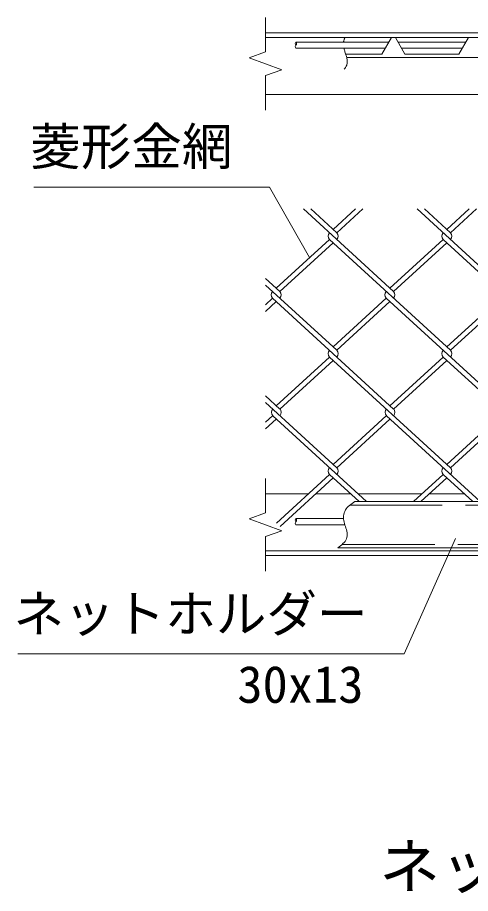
# Model space of a CAD drawing. Units: millimetres, scale not verified. Extents: x -6300 to 6300, y -4455 to 4455.
# Drawn here: x 581 to 1463, y -2283 to -578 of the extents above; entities that cross this region are included whole.
import ezdxf
from ezdxf.enums import TextEntityAlignment as Align

# ---------------------------------------------------------------- set-up
doc = ezdxf.new("R2010")
doc.units = ezdxf.units.MM
doc.header["$LTSCALE"] = 30
doc.linetypes.add('DASHED', pattern=[7.5, 6, -1.5])
for name, color, linetype, lineweight in [('0-0_D-STR3', 3, 'Continuous', 13), ('0-1_D-STR1', 1, 'Continuous', 18), ('0-3_D-STR2', 7, 'Continuous', 9), ('0-4_D-STR-DIM', 7, 'Continuous', 9), ('0-7_D-STR-TXT', 7, 'Continuous', 9)]:
    doc.layers.add(name, color=color, linetype=linetype, lineweight=lineweight)
doc.layers.add('0-6_D-TTL-TXT', color=7, linetype='Continuous')
doc.styles.add('ＭＳ ゴシック', font='')
doc.styles.get('ＭＳ ゴシック').set_extended_font_data('MS Gothic')

msp = doc.modelspace()

# ---------------------------------------------------------------- linework, layer by layer
at = {"layer": '0-0_D-STR3'}
for p, q in [((1303.77, -625.51), (1123.16, -625.51)), ((1335.27, -648.9), (1316.74, -616.8)), ((1321.77, -625.51), (1453.77, -625.51)), ((1296.84, -637.51), (1123.16, -637.51)), ((1328.7, -637.51), (1446.84, -637.51)), ((1221.96, -655.8), (1823.97, -655.8)), ((1237.5, -1520.07), (1839.51, -1520.07)), ((1215.49, -1553.07), (1123.16, -1553.07)), ((1218.3, -1565.07), (1123.16, -1565.07)), ((1204.31, -1610.07), (1806.32, -1610.07))]:
    msp.add_line(p, q, dxfattribs=at)
at = {"layer": '0-0_D-STR3', "linetype": 'DASHED'}
for p, q in [((1227.77, -1526.97), (1829.77, -1526.97)), ((1213.11, -1603.17), (1815.12, -1603.17))]:
    msp.add_line(p, q, dxfattribs=at)
at = {"layer": '0-0_D-STR3'}
for points in [[(1219.98, -648.9), (1290.27, -648.9), (1308.8, -616.8)], [(1335.27, -648.9), (1440.27, -648.9), (1458.8, -616.8)]]:
    msp.add_lwpolyline(points, dxfattribs=at)
at = {"layer": '0-1_D-STR1'}
for p, q in [((2363.94, -607.8), (1063.94, -607.8)), ((2363.94, -616.8), (1063.94, -616.8)), ((1063.94, -727.8), (2363.94, -727.8)), ((1147.08, -1505.07), (1063.94, -1505.07)), ((1229.94, -1505.07), (1161.25, -1505.07)), ((1368.26, -1505.07), (1244.15, -1505.07)), ((1451.12, -1505.07), (1382.43, -1505.07)), ((1063.94, -1616.07), (2363.94, -1616.07)), ((1063.94, -1625.07), (2363.94, -1625.07))]:
    msp.add_line(p, q, dxfattribs=at)
at = {"layer": '0-3_D-STR2'}
for p, q in [((1313.13, -1111.16), (1137.75, -950.46)), ((1202.54, -996.81), (1151.96, -950.46)), ((1238.91, -950.46), (1195.44, -990.29)), ((1253.12, -950.46), (1202.54, -996.81)), ((1534.32, -1111.16), (1358.94, -950.46)), ((1423.72, -996.81), (1373.15, -950.46)), ((1460.09, -950.46), (1416.62, -990.29)), ((1474.3, -950.46), (1423.72, -996.81)), ((1188.33, -1009.83), (1084.84, -1104.65)), ((1195.44, -1016.34), (1091.95, -1111.16)), ((1423.72, -1225.52), (1188.33, -1009.83)), ((1409.51, -1009.83), (1306.03, -1104.65)), ((1416.62, -1016.34), (1313.13, -1111.16)), ((1644.91, -1225.52), (1409.51, -1009.83)), ((1091.95, -1111.16), (1063.92, -1085.48)), ((1202.54, -1225.52), (1063.92, -1098.5)), ((1077.74, -1124.19), (1063.92, -1136.85)), ((1313.13, -1339.88), (1077.74, -1124.19)), ((1298.92, -1124.19), (1195.44, -1219.01)), ((1534.32, -1339.88), (1298.92, -1124.19)), ((1520.1, -1124.19), (1416.62, -1219.01)), ((1084.84, -1130.7), (1063.92, -1149.87)), ((1306.03, -1130.7), (1202.54, -1225.52)), ((1527.21, -1130.7), (1423.72, -1225.52)), ((1188.33, -1238.54), (1084.84, -1333.37)), ((1423.72, -1454.24), (1188.33, -1238.54)), ((1409.51, -1238.54), (1306.03, -1333.37)), ((1644.89, -1454.23), (1409.51, -1238.54)), ((1195.44, -1245.06), (1091.95, -1339.88)), ((1416.62, -1245.06), (1313.13, -1339.88)), ((1091.95, -1339.88), (1063.92, -1314.2)), ((1202.54, -1454.24), (1063.92, -1327.22)), ((1077.74, -1352.9), (1063.92, -1365.57)), ((1084.84, -1359.41), (1063.92, -1378.59)), ((1260.52, -1520.07), (1077.92, -1352.74)), ((1298.92, -1352.9), (1195.44, -1447.73)), ((1306.03, -1359.41), (1202.54, -1454.24)), ((1481.7, -1520.07), (1299.1, -1352.74)), ((1520.11, -1352.9), (1416.62, -1447.73)), ((1527.21, -1359.41), (1423.72, -1454.24)), ((1188.49, -1467.08), (1085, -1561.91)), ((1195.6, -1473.6), (1092.11, -1568.42)), ((1246.31, -1520.07), (1188.51, -1467.1)), ((1409.67, -1467.08), (1351.86, -1520.07)), ((1416.78, -1473.6), (1366.07, -1520.07)), ((1467.49, -1520.07), (1409.67, -1467.08))]:
    msp.add_line(p, q, dxfattribs=at)
for centre, start, end in [((1195.44, -1003.32), 137.5, 222.5), ((1195.44, -1003.32), 317.5, 42.5), ((1416.62, -1003.32), 137.5, 222.5), ((1416.62, -1003.32), 317.5, 42.5), ((1084.83, -1117.66), 137.5, 222.5), ((1084.83, -1117.66), 317.5, 42.5), ((1306.01, -1117.66), 137.5, 222.5), ((1306.01, -1117.66), 317.5, 42.5), ((1195.44, -1232.03), 137.5, 222.5), ((1195.44, -1232.03), 317.5, 42.5), ((1416.62, -1232.03), 137.5, 222.5), ((1416.62, -1232.03), 317.5, 42.5), ((1085, -1346.21), 137.5, 222.5), ((1085, -1346.21), 317.5, 42.5), ((1306.19, -1346.21), 137.5, 222.5), ((1306.19, -1346.21), 317.5, 42.5), ((1195.6, -1460.57), 137.5, 222.5), ((1195.6, -1460.57), 317.5, 42.5), ((1416.78, -1460.57), 137.5, 222.5), ((1416.78, -1460.57), 317.5, 42.5)]:
    msp.add_arc(centre, 9.64, start, end, dxfattribs=at)
at = {"layer": '0-4_D-STR-DIM'}
for p, q in [((1063.94, -644.71), (1063.94, -577.8)), ((1063.94, -644.71), (1032.22, -656.26)), ((1032.22, -656.26), (1095.65, -679.34)), ((1095.65, -679.34), (1063.94, -690.89)), ((1063.94, -757.8), (1063.94, -690.89)), ((1063.94, -1541.98), (1063.94, -1475.07)), ((1063.94, -1541.98), (1032.22, -1553.52)), ((1032.22, -1553.52), (1095.65, -1576.61)), ((1095.65, -1576.61), (1063.94, -1588.15)), ((1063.94, -1655.07), (1063.94, -1588.15))]:
    msp.add_line(p, q, dxfattribs=at)
for points in [[(1218.44, -616.8), (1218.08, -617.54), (1217.75, -618.29), (1217.44, -619.06), (1217.15, -619.84), (1216.88, -620.63), (1216.63, -621.43), (1216.41, -622.23), (1216.21, -623.04), (1216.03, -623.86), (1215.87, -624.69), (1215.74, -625.51)], [(1216.38, -637.51), (1216.85, -639.32), (1217.38, -641.11), (1217.95, -642.91), (1218.55, -644.7), (1219.17, -646.51), (1219.79, -648.32), (1220.39, -650.16), (1220.97, -652.01), (1221.5, -653.9), (1221.97, -655.81), (1222.36, -657.74), (1222.67, -659.67), (1222.88, -661.59), (1222.96, -663.49), (1222.91, -665.35), (1222.72, -667.17), (1222.36, -668.93), (1221.83, -670.63), (1221.14, -672.26), (1220.3, -673.83), (1219.33, -675.35), (1218.23, -676.82), (1217.01, -678.25)], [(1237.5, -1520.07), (1234.87, -1521.82), (1232.26, -1523.61), (1229.73, -1525.44), (1227.3, -1527.35), (1225, -1529.37), (1222.89, -1531.51), (1220.98, -1533.81), (1219.32, -1536.29), (1217.93, -1538.98), (1216.84, -1541.84), (1216.05, -1544.83), (1215.58, -1547.89), (1215.41, -1550.96), (1215.57, -1553.98), (1216.02, -1556.94), (1216.7, -1559.85), (1217.54, -1562.74), (1218.49, -1565.63), (1219.49, -1568.53), (1220.46, -1571.48), (1221.36, -1574.48), (1222.11, -1577.56), (1222.66, -1580.66), (1222.94, -1583.74), (1222.89, -1586.75), (1222.46, -1589.64), (1221.58, -1592.36), (1220.31, -1594.92), (1218.68, -1597.34), (1216.75, -1599.64), (1214.56, -1601.84), (1212.18, -1603.97), (1209.64, -1606.03), (1207, -1608.06), (1204.31, -1610.07)]]:
    msp.add_lwpolyline(points, dxfattribs=at)
for centre, start, end in [((1126.17, -628.51), 135.18146, 224.81854), ((1120.14, -628.51), 315.18146, 44.81854), ((1126.17, -634.51), 135.18146, 224.81854), ((1126.17, -1556.07), 135.18146, 224.81854), ((1126.17, -1562.07), 135.18146, 224.81854), ((1120.14, -1556.07), 315.18146, 44.81854)]:
    msp.add_arc(centre, 4.26, start, end, dxfattribs=at)
at = {"layer": '0-7_D-STR-TXT'}
for points in [[(613.34, -907.85), (1071.58, -907.85), (1149.6, -1045.13)], [(581.99, -1816.21), (1333.38, -1816.21), (1433.36, -1591.49)]]:
    msp.add_lwpolyline(points, dxfattribs=at)

# ---------------------------------------------------------------- texts
at = {"layer": '0-6_D-TTL-TXT', "style": 'ＭＳ ゴシック'}
msp.add_text('ネットホルダー取付詳細', height=86.66, dxfattribs=at).set_placement((1285.2, -2299.01), align=Align.BOTTOM_LEFT)
at = {"layer": '0-7_D-STR-TXT', "style": 'ＭＳ ゴシック'}
for s, p in [('菱形金網', (606.11, -886.5)), ('ネットホルダー', (573.62, -1795.81)), ('30x13', (1009.1, -1933.25))]:
    msp.add_text(s, height=72.14, dxfattribs=at).set_placement(p, align=Align.BOTTOM_LEFT)

doc.saveas('drawing.dxf')
